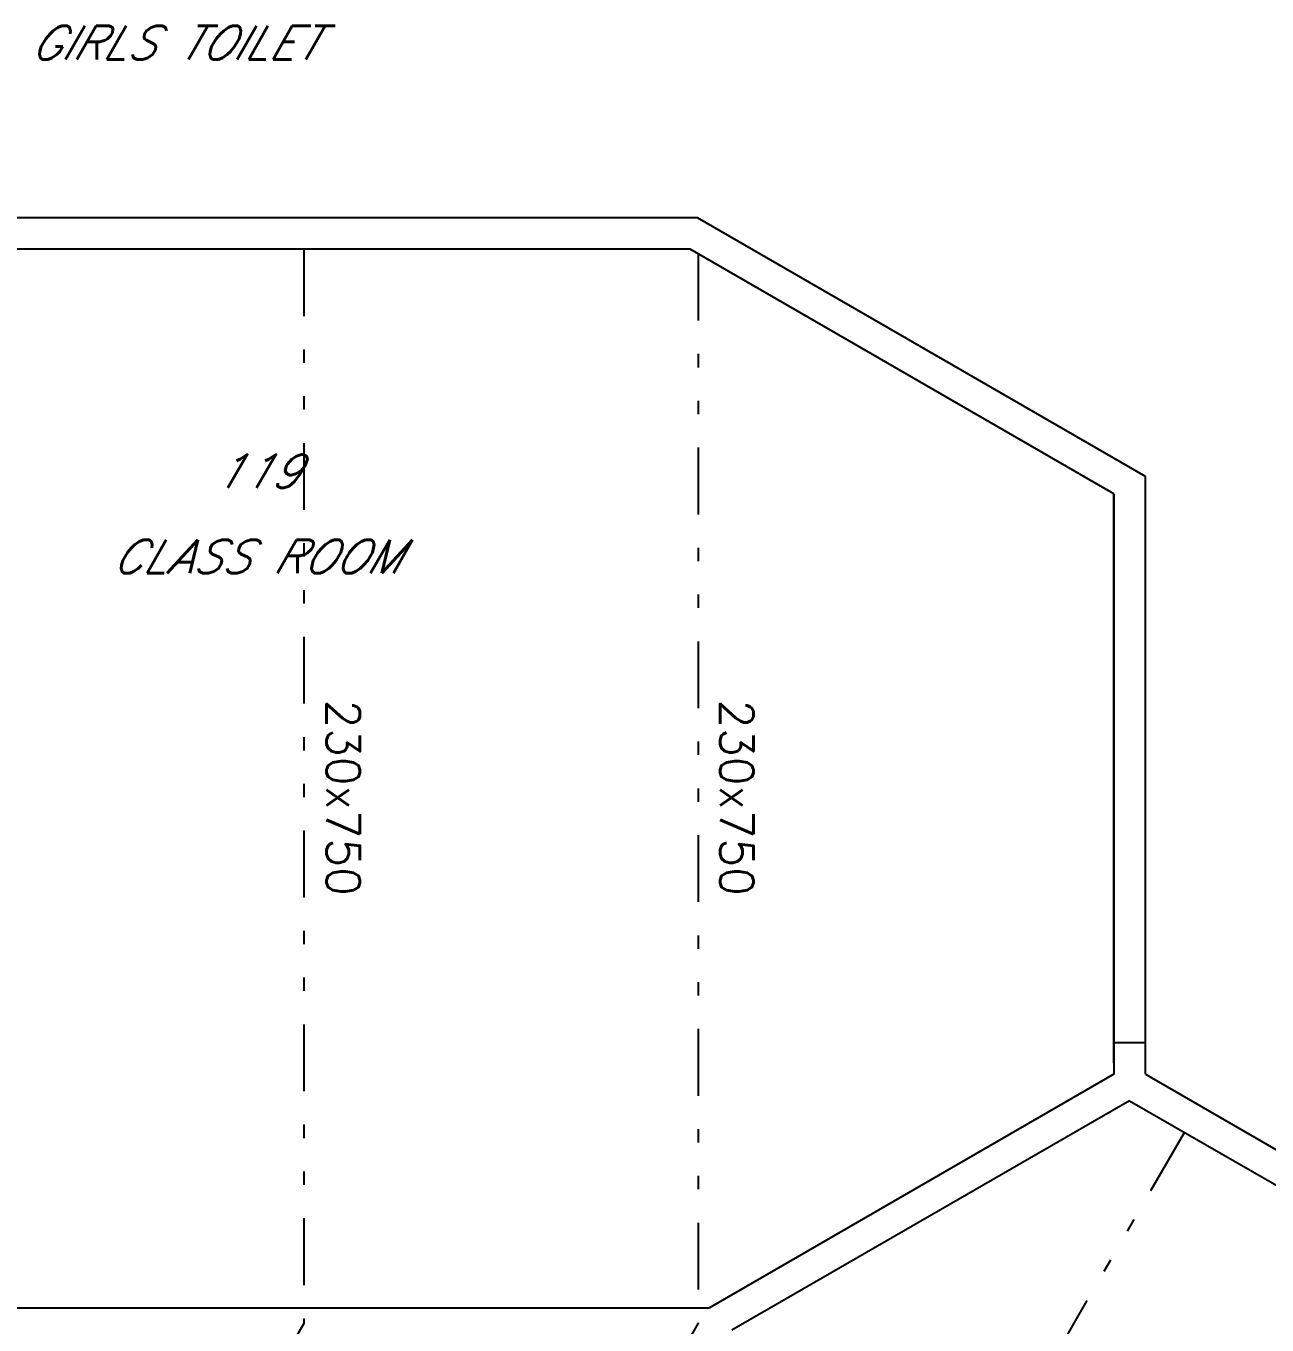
# Model space of a CAD drawing. Extents: x 8365 to 8547, y -347 to -272.
# Drawn here: x 8527.85 to 8537.14, y -324.59 to -314.87 of the extents above; entities that cross this region are included whole.
import ezdxf

# ---------------------------------------------------------------- set-up
doc = ezdxf.new("R2010")
doc.units = 0
doc.linetypes.add('DIVIDE', pattern=[1.25, 0.5, -0.25, 0, -0.25, 0, -0.25])
doc.layers.add('1', color=7, linetype='CONTINUOUS')
doc.styles.add('ROMANS', font='ROMANS')

msp = doc.modelspace()

# ---------------------------------------------------------------- linework, layer by layer
at = {"layer": '1', "color": 1, "linetype": 'CONTINUOUS'}
for p, q in [((8532.8736, -316.3014), (8526.9119, -316.3014)), ((8536.2252, -318.2365), (8532.8736, -316.3014)), ((8532.8206, -316.5364), (8526.9649, -316.5364)), ((8535.9902, -318.3664), (8532.8206, -316.5364)), ((8536.2252, -322.7093), (8536.2252, -318.2381)), ((8535.9902, -322.6264), (8535.9902, -318.3664)), ((8535.9902, -318.3664), (8535.9902, -322.7093)), ((8535.9902, -322.4713), (8536.2252, -322.4713)), ((8535.9902, -322.7093), (8532.9642, -324.4564)), ((8536.2252, -322.7093), (8543.8189, -327.0935)), ((8536.1077, -322.907), (8533.1322, -324.625)), ((8536.1077, -322.907), (8543.5889, -327.2263)), ((8526.8213, -324.4564), (8532.9642, -324.4564))]:
    msp.add_line(p, q, dxfattribs=at)
at = {"layer": '1', "color": 5, "linetype": 'DIVIDE'}
for p, q in [((8529.928, -316.5364), (8529.928, -324.5739)), ((8532.8792, -316.5702), (8532.8792, -324.5718)), ((8536.5154, -323.1478), (8529.0633, -336.0042)), ((8529.928, -324.5739), (8527.1138, -329.4289)), ((8532.8792, -324.5718), (8528.4608, -332.1946))]:
    msp.add_line(p, q, dxfattribs=at)

# ---------------------------------------------------------------- texts
at = {"layer": '1', "color": 7, "linetype": 'CONTINUOUS', "style": 'ROMANS', "oblique": 30}
for s, p in [('GIRLS TOILET', (8527.8773, -315.116)), ('119', (8529.2436, -318.3223)), ('CLASS ROOM', (8528.4881, -318.9607))]:
    msp.add_text(s, height=0.25, dxfattribs=at).set_placement(p)
at = {"layer": '1', "color": 6, "linetype": 'CONTINUOUS', "style": 'ROMANS'}
for p in [(8530.0993, -319.9064), (8533.0433, -319.9064)]:
    msp.add_text('230x750', height=0.25, rotation=270, dxfattribs=at).set_placement(p)

doc.saveas('drawing.dxf')
